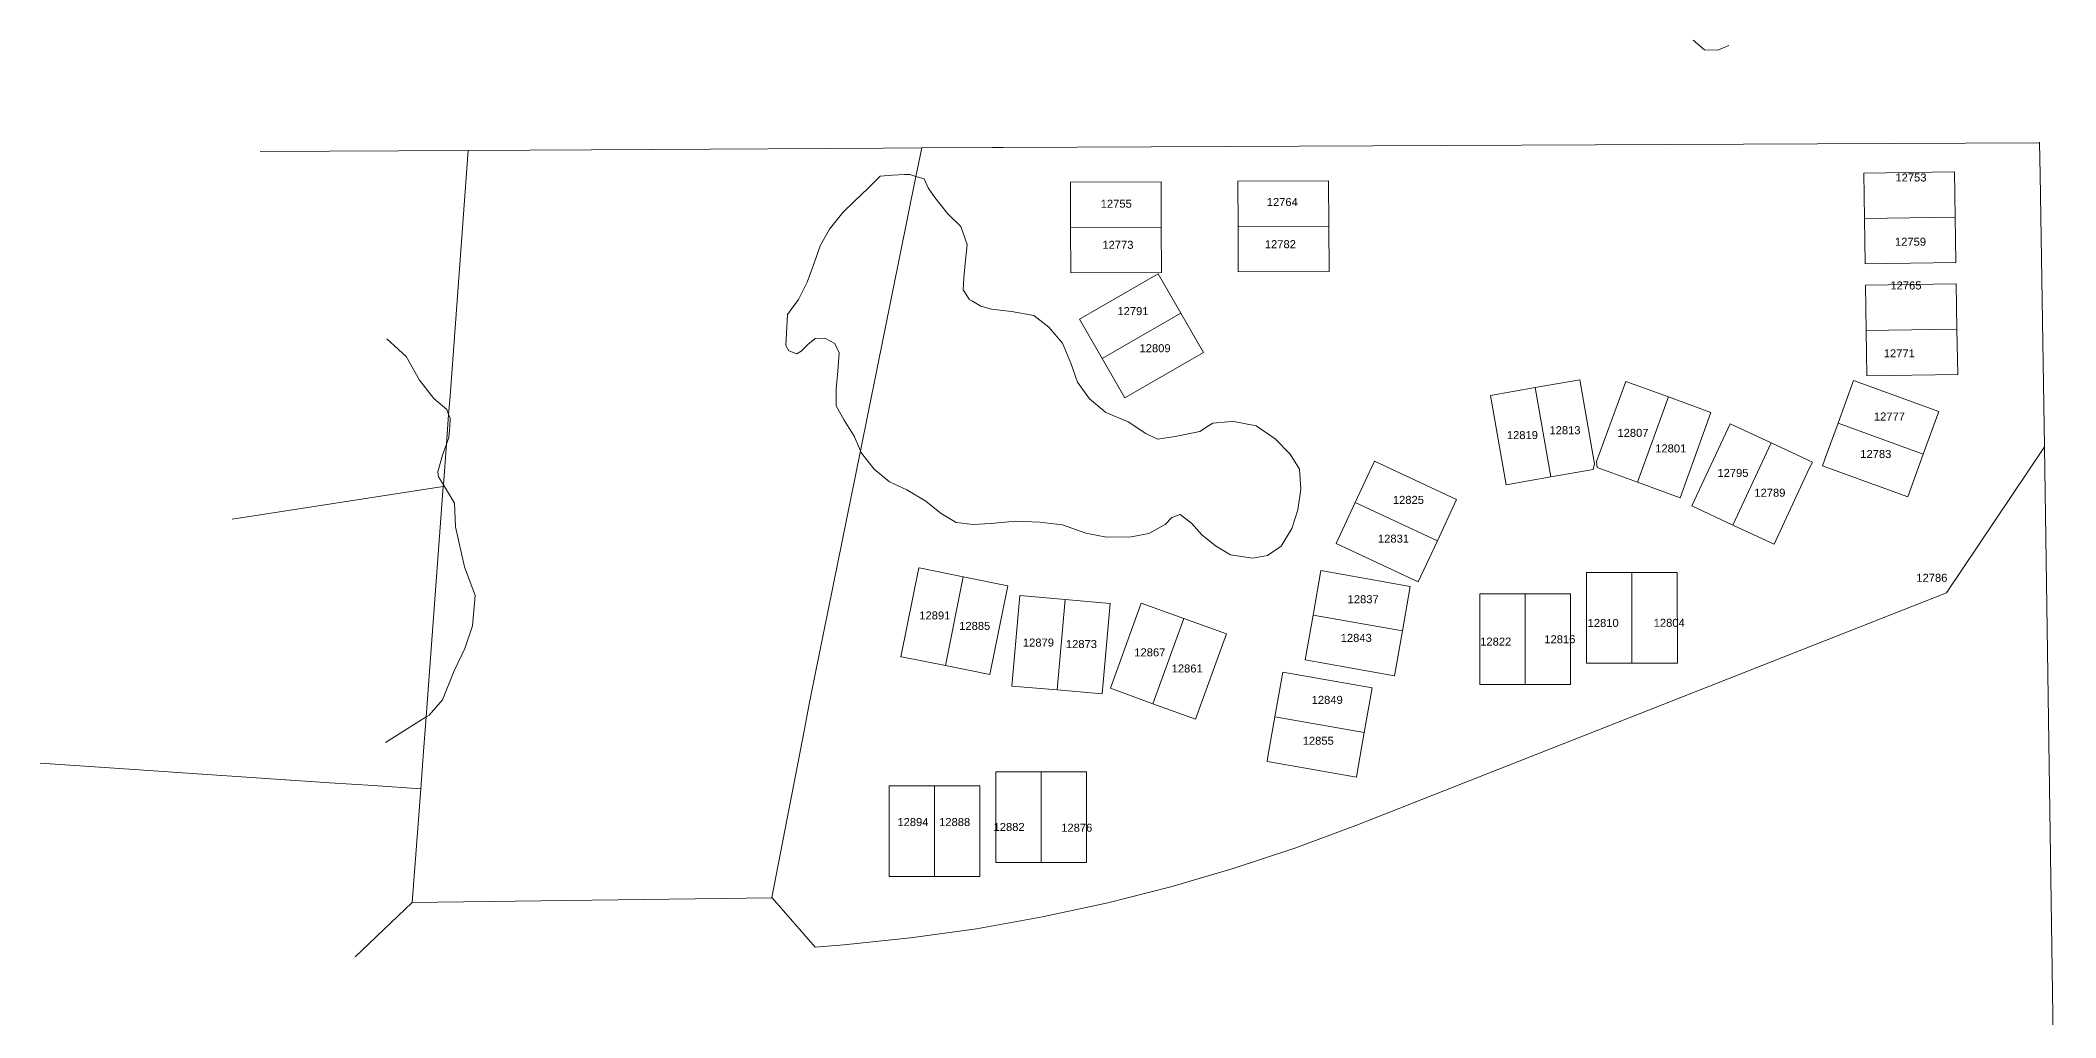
# Model space of a CAD drawing. Header units: feet. Extents: x 865220 to 2843873, y -2240498 to 972474.
# Drawn here: x 2833924 to 2835813, y 971552 to 972467 of the extents above; entities that cross this region are included whole.
import ezdxf
from ezdxf.enums import TextEntityAlignment as Align

# ---------------------------------------------------------------- set-up
doc = ezdxf.new("R2010")
doc.units = ezdxf.units.FT
doc.header["$LTSCALE"] = 0.015
doc.header["$MEASUREMENT"] = 0
doc.layers.add('Dakota County Addresses', color=7, linetype='Continuous', lineweight=5)
doc.layers.add('Dakota County Parcels', color=7, linetype='Continuous', lineweight=5)
doc.styles.add('Dimensions 100', font='arial.ttf')

# ---------------------------------------------------------------- blocks, each defined once
blk = doc.blocks.new('ACMAP_ANN_TEMPLATE_Dakota County Addresses')
at = {"layer": 'Dakota County Addresses', "style": 'Dimensions 100'}
blk.add_attdef('DakotaCountyAddress', text='', height=50, dxfattribs=at).set_placement((0, 0), align=Align.CENTER)

msp = doc.modelspace()

# ---------------------------------------------------------------- linework, layer by layer
at = {"layer": 'Dakota County Parcels', "lineweight": 5}
for p, q in [((2835483.9, 972458.7), (2835473.4, 972467.5)), ((2835496.5, 972458.4), (2835483.9, 972458.7)), ((2835506.8, 972462.5), (2835496.5, 972458.4)), ((2835798, 972372), (2835798, 972371.5)), ((2834130.5, 972363.2), (2834325.4, 972364.3)), ((2834700.3, 972328.9), (2834711.4, 972340.3)), ((2834711.4, 972340.3), (2834723, 972341.1)), ((2834723, 972341.1), (2834734.2, 972341.7)), ((2834734.2, 972341.7), (2834739.3, 972341.9)), ((2834752.7, 972337.6), (2834756.4, 972329.3)), ((2834889.7, 972334.5), (2834974.7, 972335)), ((2834889.7, 972334.5), (2834889.9, 972292)), ((2834974.7, 972335), (2834974.9, 972292.5)), ((2835046.7, 972335.4), (2835131.6, 972335.9)), ((2835046.7, 972335.4), (2835046.9, 972292.9)), ((2835131.6, 972335.9), (2835131.9, 972293.4)), ((2835718.2, 972344.3), (2835633.3, 972342.9)), ((2835633.3, 972342.9), (2835633.9, 972300.5)), ((2835718.2, 972344.3), (2835718.9, 972301.8)), ((2834676.4, 972306), (2834687.9, 972317.1)), ((2834687.9, 972317.1), (2834700.3, 972328.9)), ((2834756.4, 972329.3), (2834762.6, 972320.3)), ((2834762.6, 972320.3), (2834774.7, 972305.2)), ((2834664.1, 972290.4), (2834676.4, 972306)), ((2834774.7, 972305.2), (2834787, 972293)), ((2835718.9, 972301.8), (2835633.9, 972300.5)), ((2835633.9, 972300.5), (2835634.6, 972258)), ((2835718.9, 972301.8), (2835719.6, 972259.3)), ((2834655.2, 972275), (2834664.1, 972290.4)), ((2834787, 972293), (2834792.9, 972276.2)), ((2834792.9, 972276.2), (2834791.6, 972261.4)), ((2834889.9, 972292), (2834974.9, 972292.5)), ((2834889.9, 972292), (2834890.1, 972249.6)), ((2834974.9, 972292.5), (2834975.1, 972250)), ((2835046.9, 972292.9), (2835131.9, 972293.4)), ((2835046.9, 972292.9), (2835047.1, 972250.4)), ((2835131.9, 972293.4), (2835132.1, 972250.9)), ((2834643.1, 972240.7), (2834650.1, 972259.6)), ((2834650.1, 972259.6), (2834655.2, 972275)), ((2834791.6, 972261.4), (2834789.8, 972245)), ((2835719.6, 972259.3), (2835634.6, 972258)), ((2834635, 972224.7), (2834643.1, 972240.7)), ((2834789.8, 972245), (2834789.4, 972233.4)), ((2834890.1, 972249.6), (2834975.1, 972250)), ((2834898.3, 972206.1), (2834971.9, 972248.6)), ((2834971.9, 972248.6), (2834993.2, 972211.8)), ((2835047.1, 972250.4), (2835132.1, 972250.9)), ((2835634.9, 972238), (2835719.9, 972239.3)), ((2835634.9, 972238), (2835635.5, 972195.5)), ((2835719.9, 972239.3), (2835720.5, 972196.8)), ((2834624.8, 972210.5), (2834635, 972224.7)), ((2834623, 972181.4), (2834624.8, 972210.5)), ((2834805.7, 972218.5), (2834815.7, 972215.6)), ((2834815.7, 972215.6), (2834834.6, 972213.3)), ((2834834.6, 972213.3), (2834855.5, 972209.7)), ((2834855.5, 972209.7), (2834869.6, 972198.8)), ((2834898.3, 972206.1), (2834919.6, 972169.3)), ((2834919.6, 972169.3), (2834993.2, 972211.8)), ((2834993.2, 972211.8), (2835014.4, 972175)), ((2834249.1, 972187.8), (2834267.2, 972171.3)), ((2834625.8, 972176.5), (2834623, 972181.4)), ((2834643.7, 972182.4), (2834637.6, 972176.2)), ((2834650.6, 972188), (2834643.7, 972182.4)), ((2834659.7, 972188.4), (2834650.6, 972188)), ((2834669, 972183.3), (2834659.7, 972188.4)), ((2834673.1, 972174.7), (2834669, 972183.3)), ((2834869.6, 972198.8), (2834882.2, 972183.7)), ((2834882.2, 972183.7), (2834890.2, 972165.1)), ((2835635.5, 972195.5), (2835720.5, 972196.8)), ((2835635.5, 972195.5), (2835636.2, 972153)), ((2835720.5, 972196.8), (2835721.2, 972154.3)), ((2834267.2, 972171.3), (2834279.9, 972149)), ((2834633.4, 972173.7), (2834625.8, 972176.5)), ((2834637.6, 972176.2), (2834633.4, 972173.7)), ((2834671.7, 972157.4), (2834673.1, 972174.7)), ((2834890.2, 972165.1), (2834896.4, 972147.3)), ((2834919.6, 972169.3), (2834940.9, 972132.5)), ((2834940.9, 972132.5), (2835014.4, 972175)), ((2834279.9, 972149), (2834293.1, 972131.8)), ((2834670.4, 972140.5), (2834671.7, 972157.4)), ((2834896.4, 972147.3), (2834907.6, 972131.6)), ((2835367.1, 972149.4), (2835325.3, 972142)), ((2835367.1, 972149.4), (2835381, 972070.6)), ((2835410.2, 972147.8), (2835382.8, 972072.7)), ((2835450.1, 972133.3), (2835410.2, 972147.8)), ((2835623.6, 972148.6), (2835609.1, 972108.7)), ((2835623.6, 972148.6), (2835703.5, 972119.6)), ((2835636.2, 972153), (2835721.2, 972154.3)), ((2834293.1, 972131.8), (2834305.4, 972121.6)), ((2834670.3, 972125), (2834670.4, 972140.5)), ((2834677.8, 972111.5), (2834670.3, 972125)), ((2834907.6, 972131.6), (2834923, 972118.8)), ((2835325.3, 972142), (2835283.4, 972134.6)), ((2835283.4, 972134.6), (2835298.2, 972050.9)), ((2835325.3, 972142), (2835340.1, 972058.3)), ((2835450.1, 972133.3), (2835421.1, 972053.4)), ((2835490, 972118.8), (2835450.1, 972133.3)), ((2834308.3, 972105.5), (2834307.2, 972095.2)), ((2834308.4, 972113.5), (2834308.3, 972105.5)), ((2834687, 972096.4), (2834677.8, 972111.5)), ((2834923, 972118.8), (2834943.8, 972110)), ((2834943.8, 972110), (2834960.4, 972099.1)), ((2835042.9, 972110.3), (2835063.9, 972106.1)), ((2835063.9, 972106.1), (2835081.7, 972094)), ((2835490, 972118.8), (2835461, 972038.9)), ((2835507.9, 972108.2), (2835472, 972031.2)), ((2835546.4, 972090.3), (2835507.9, 972108.2)), ((2835689, 972079.6), (2835609.1, 972108.7)), ((2835703.5, 972119.6), (2835689, 972079.6)), ((2834960.4, 972099.1), (2834971.4, 972093.6)), ((2834971.4, 972093.6), (2834987.9, 972096.3)), ((2834987.9, 972096.3), (2835011.1, 972101)), ((2835081.7, 972094), (2835095.6, 972079.8)), ((2835546.4, 972090.3), (2835510.5, 972013.2)), ((2835710.6, 971949.7), (2835802.4, 972086.6)), ((2835813, 971386.2), (2835802.4, 972086.6)), ((2834301.4, 972078.8), (2834297.1, 972063.1)), ((2834705.8, 972065.5), (2834693.9, 972080.7)), ((2835095.6, 972079.8), (2835104.5, 972065.7)), ((2835156.7, 972034.5), (2835174.6, 972073.1)), ((2835251.7, 972037.2), (2835174.6, 972073.1)), ((2835381, 972070.6), (2835379.5, 972065.3)), ((2835382.8, 972072.7), (2835383.5, 972067.1)), ((2835689, 972079.6), (2835674.4, 972039.7)), ((2834104.4, 972018.7), (2834302.1, 972049.3)), ((2834297.1, 972063.1), (2834297.6, 972058.5)), ((2834720.3, 972053.8), (2834705.8, 972065.5)), ((2834736.5, 972046.4), (2834720.3, 972053.8)), ((2835104.5, 972065.7), (2835105.6, 972046.9)), ((2835298.2, 972050.9), (2835340.1, 972058.3)), ((2835340.1, 972058.3), (2835379.5, 972065.3)), ((2835421.1, 972053.4), (2835383.5, 972067.1)), ((2835461, 972038.9), (2835421.1, 972053.4)), ((2834312.7, 972033.9), (2834313.5, 972011.6)), ((2834754.3, 972035.6), (2834736.5, 972046.4)), ((2835105.6, 972046.9), (2835102.9, 972027.5)), ((2835138.7, 971996), (2835156.7, 972034.5)), ((2835233.7, 971998.6), (2835156.7, 972034.5)), ((2835233.7, 971998.6), (2835251.7, 972037.2)), ((2835510.5, 972013.2), (2835472, 972031.2)), ((2834313.5, 972011.6), (2834322.1, 971974.2)), ((2834782.8, 972015.8), (2834768.6, 972024)), ((2834798.6, 972013.9), (2834782.8, 972015.8)), ((2834815.2, 972014.8), (2834798.6, 972013.9)), ((2834838.5, 972017), (2834815.2, 972014.8)), ((2834861.1, 972016.1), (2834838.5, 972017)), ((2834882.5, 972013.5), (2834861.1, 972016.1)), ((2834904.1, 972005.6), (2834882.5, 972013.5)), ((2834978.4, 972013.7), (2834963.2, 972005.2)), ((2834984.8, 972020.3), (2834978.4, 972013.7)), ((2834992.7, 972023), (2834984.8, 972020.3)), ((2835003.2, 972014.9), (2834992.7, 972023)), ((2835012.9, 972004.2), (2835003.2, 972014.9)), ((2835102.9, 972027.5), (2835097.2, 972010.1)), ((2835549.1, 971995.3), (2835510.5, 972013.2)), ((2834923.7, 972001.9), (2834904.1, 972005.6)), ((2834946.6, 972002.1), (2834923.7, 972001.9)), ((2834963.2, 972005.2), (2834946.6, 972002.1)), ((2835025.8, 971993.7), (2835012.9, 972004.2)), ((2835039.9, 971985.2), (2835025.8, 971993.7)), ((2835087.1, 971993.6), (2835074.5, 971984.6)), ((2835097.2, 972010.1), (2835087.1, 971993.6)), ((2835215.7, 971960.1), (2835138.7, 971996)), ((2835215.7, 971960.1), (2835233.7, 971998.6)), ((2834322.1, 971974.2), (2834332, 971947.3)), ((2834747.8, 971973.2), (2834730.9, 971889.9)), ((2835060.8, 971982.2), (2835039.9, 971985.2)), ((2835074.5, 971984.6), (2835060.8, 971982.2)), ((2834789.4, 971964.8), (2834772.6, 971881.5)), ((2834831.1, 971956.4), (2834789.4, 971964.8)), ((2834831.1, 971956.4), (2834814.2, 971873.1)), ((2835117.1, 971928.7), (2835124.5, 971970.6)), ((2835124.5, 971970.6), (2835208.2, 971955.8)), ((2835200.9, 971914), (2835208.2, 971955.8)), ((2835373.5, 971968.8), (2835416, 971968.8)), ((2835373.5, 971968.8), (2835373.5, 971883.8)), ((2835416, 971968.8), (2835416, 971883.8)), ((2835416, 971968.8), (2835458.4, 971968.8)), ((2835458.4, 971968.8), (2835458.5, 971883.8)), ((2834332, 971947.3), (2834329.6, 971918.7)), ((2834842.4, 971947.1), (2834835, 971862.4)), ((2834884.7, 971943.4), (2834842.4, 971947.1)), ((2834884.7, 971943.4), (2834877.3, 971858.7)), ((2834927, 971939.7), (2834884.7, 971943.4)), ((2834927, 971939.7), (2834919.6, 971855)), ((2834927.2, 971860.3), (2834956.2, 971940.2)), ((2834956.2, 971940.2), (2834996.2, 971925.7)), ((2835157.2, 971731.8), (2835710.6, 971949.7)), ((2835316, 971948.8), (2835316, 971863.8)), ((2835316, 971948.8), (2835358.5, 971948.8)), ((2835358.5, 971948.8), (2835358.5, 971863.8)), ((2834329.6, 971918.7), (2834322.2, 971897.7)), ((2834967.1, 971845.8), (2834996.2, 971925.7)), ((2834996.2, 971925.7), (2835036.1, 971911.2)), ((2835109.8, 971886.9), (2835117.1, 971928.7)), ((2835117.1, 971928.7), (2835200.9, 971914)), ((2834322.2, 971897.7), (2834312.2, 971876.5)), ((2835007.1, 971831.3), (2835036.1, 971911.2)), ((2835193.5, 971872.1), (2835200.9, 971914)), ((2834772.6, 971881.5), (2834814.2, 971873.1)), ((2835109.8, 971886.9), (2835193.5, 971872.1)), ((2835373.5, 971883.8), (2835416, 971883.8)), ((2835416, 971883.8), (2835458.5, 971883.8)), ((2834312.2, 971876.5), (2834301.4, 971849.6)), ((2834835, 971862.4), (2834877.3, 971858.7)), ((2834927.2, 971860.3), (2834967.1, 971845.8)), ((2835088.8, 971875.4), (2835081.4, 971833.5)), ((2835088.8, 971875.4), (2835172.5, 971860.6)), ((2835165.1, 971818.8), (2835172.5, 971860.6)), ((2835273.5, 971863.8), (2835316, 971863.8)), ((2835316, 971863.8), (2835358.5, 971863.8)), ((2834301.4, 971849.6), (2834288.9, 971835.2)), ((2834877.3, 971858.7), (2834919.6, 971855)), ((2834967.1, 971845.8), (2835007.1, 971831.3)), ((2834268.2, 971822.3), (2834248, 971809.4)), ((2835081.4, 971833.5), (2835165.1, 971818.8)), ((2834273.1, 971659.5), (2834281, 971766.1)), ((2834719.8, 971684), (2834719.8, 971769)), ((2834762.3, 971769), (2834719.8, 971769)), ((2834762.3, 971684), (2834762.3, 971769)), ((2834804.8, 971769), (2834762.3, 971769)), ((2834804.8, 971684), (2834804.8, 971769)), ((2834819.8, 971782), (2834862.3, 971782)), ((2834819.8, 971782), (2834819.8, 971697)), ((2834862.3, 971782), (2834862.3, 971697)), ((2834862.3, 971782), (2834904.8, 971782)), ((2834904.8, 971782), (2834904.8, 971697)), ((2834862.3, 971697), (2834819.8, 971697)), ((2834904.8, 971697), (2834862.3, 971697)), ((2834719.8, 971684), (2834762.3, 971684)), ((2834762.3, 971684), (2834804.8, 971684)), ((2834219.4, 971608.8), (2834273.1, 971659.5)), ((2834610.2, 971663.8), (2834273.1, 971659.5))]:
    msp.add_line(p, q, dxfattribs=at)
for points in [[(2834750.4, 972366.7), (2834816.8, 972367), (2834826.8, 972367), (2835798, 972371.5)], [(2835798, 972371.5), (2835798.4, 972341.6), (2835802.4, 972086.6)], [(2834302.1, 972049.3), (2834302.2, 972051), (2834305, 972089), (2834307.1, 972117), (2834308.4, 972134.1), (2834325.4, 972364.3)], [(2834325.4, 972364.3), (2834498.6, 972365.3), (2834714.7, 972366.5), (2834750.4, 972366.7)], [(2834650.3, 971871.9), (2834693, 972082.9), (2834745, 972340), (2834750.4, 972366.7)], [(2834739.3, 972341.9), (2834745, 972340), (2834752.7, 972337.6)], [(2834789.4, 972233.4), (2834789.8, 972232.8), (2834794.8, 972225), (2834795, 972224.7)], [(2834795, 972224.7), (2834798, 972223), (2834805.7, 972218.5)], [(2834305.4, 972121.6), (2834307.1, 972117), (2834308.4, 972113.5)], [(2835011.1, 972101), (2835020.2, 972106.8), (2835023.2, 972108.6)], [(2835023.2, 972108.6), (2835037.2, 972109.9), (2835042.9, 972110.3)], [(2835609.1, 972108.7), (2835598.1, 972078.4), (2835594.6, 972068.8)], [(2834307.2, 972095.2), (2834305, 972089), (2834301.4, 972078.8)], [(2834693.9, 972080.7), (2834693, 972082.9), (2834687, 972096.4)], [(2835585, 972072.3), (2835575.2, 972076.9), (2835546.4, 972090.3)], [(2835585, 972072.3), (2835582.1, 972066.2), (2835549.1, 971995.3)], [(2835594.6, 972068.8), (2835607.4, 972064.1), (2835674.4, 972039.7)], [(2834281, 971766.1), (2834283.6, 971801), (2834286, 971833.4), (2834302.1, 972049.3)], [(2834297.6, 972058.5), (2834302.2, 972051), (2834312.7, 972033.9)], [(2834768.6, 972024), (2834759.7, 972031.2), (2834754.3, 972035.6)], [(2834789.4, 971964.8), (2834748.1, 971973.2), (2834747.8, 971973.2)], [(2835273.5, 971948.8), (2835273.7, 971948.8), (2835316, 971948.8)], [(2835273.5, 971948.8), (2835273.5, 971948.3), (2835273.5, 971863.8)], [(2834730.9, 971889.9), (2834731.4, 971889.8), (2834772.6, 971881.5)], [(2834610.1, 971664.2), (2834640.6, 971822.1), (2834644.8, 971843.8), (2834650.3, 971871.9)], [(2834288.9, 971835.2), (2834286, 971833.4), (2834268.2, 971822.3)], [(2835081.4, 971833.5), (2835074.5, 971794.4), (2835074, 971791.7)], [(2835157.7, 971776.9), (2835158.5, 971781.2), (2835165.1, 971818.8)], [(2833924.5, 971790), (2834012.3, 971784.1), (2834062.5, 971780.8), (2834195.9, 971771.8), (2834236.4, 971769.1), (2834281, 971766.1)], [(2835074, 971791.7), (2835079.9, 971790.6), (2835152.5, 971777.8), (2835157.7, 971776.9)], [(2834650.5, 971617.8), (2834677.4, 971619.9), (2834739.8, 971626.3), (2834801.8, 971635), (2834863.5, 971646), (2834924.8, 971659.3), (2834983.8, 971674.3), (2835042.3, 971691.4), (2835100.1, 971710.6), (2835157.2, 971731.8)], [(2834610.1, 971664.2), (2834610.4, 971663.8), (2834650.5, 971617.8)]]:
    msp.add_lwpolyline(points, dxfattribs=at)

# ---------------------------------------------------------------- block references
at = {"layer": 'Dakota County Addresses', "lineweight": 5, "xscale": 0.15, "yscale": 0.15, "zscale": 0.15}
for p, values in [((2835677.4, 972335.2), {'DakotaCountyAddress': '12753'}), ((2834932.7, 972310.6), {'DakotaCountyAddress': '12755'}), ((2835088.3, 972312.2), {'DakotaCountyAddress': '12764'}), ((2834934.3, 972272.1), {'DakotaCountyAddress': '12773'}), ((2835086.5, 972272.7), {'DakotaCountyAddress': '12782'}), ((2835677, 972275), {'DakotaCountyAddress': '12759'}), ((2835672.7, 972234), {'DakotaCountyAddress': '12765'}), ((2834948.4, 972210), {'DakotaCountyAddress': '12791'}), ((2834969.1, 972175.2), {'DakotaCountyAddress': '12809'}), ((2835666.5, 972170.4), {'DakotaCountyAddress': '12771'}), ((2835353.2, 972098.4), {'DakotaCountyAddress': '12813'}), ((2835657.2, 972111.2), {'DakotaCountyAddress': '12777'}), ((2835313.3, 972093.8), {'DakotaCountyAddress': '12819'}), ((2835416.9, 972095.9), {'DakotaCountyAddress': '12807'}), ((2835452.3, 972081.3), {'DakotaCountyAddress': '12801'}), ((2835644.5, 972076.1), {'DakotaCountyAddress': '12783'}), ((2835510.6, 972058.4), {'DakotaCountyAddress': '12795'}), ((2835206.5, 972033.1), {'DakotaCountyAddress': '12825'}), ((2835545.2, 972039.8), {'DakotaCountyAddress': '12789'}), ((2835192.5, 971996.8), {'DakotaCountyAddress': '12831'}), ((2835697, 971960.1), {'DakotaCountyAddress': '12786'}), ((2835164.1, 971940), {'DakotaCountyAddress': '12837'}), ((2834762.7, 971924.8), {'DakotaCountyAddress': '12891'}), ((2834800.1, 971915), {'DakotaCountyAddress': '12885'}), ((2835389, 971917.8), {'DakotaCountyAddress': '12810'}), ((2835450.9, 971917.9), {'DakotaCountyAddress': '12804'}), ((2834859.8, 971899.4), {'DakotaCountyAddress': '12879'}), ((2834900.1, 971898), {'DakotaCountyAddress': '12873'}), ((2834964.2, 971890.2), {'DakotaCountyAddress': '12867'}), ((2835157.6, 971903.8), {'DakotaCountyAddress': '12843'}), ((2835288.3, 971900.3), {'DakotaCountyAddress': '12822'}), ((2835348.4, 971902.5), {'DakotaCountyAddress': '12816'}), ((2834999.2, 971875.1), {'DakotaCountyAddress': '12861'}), ((2835130.4, 971845.7), {'DakotaCountyAddress': '12849'}), ((2835122, 971807.4), {'DakotaCountyAddress': '12855'}), ((2834742.2, 971731.2), {'DakotaCountyAddress': '12894'}), ((2834781.3, 971731.2), {'DakotaCountyAddress': '12888'}), ((2834832.3, 971726.6), {'DakotaCountyAddress': '12882'}), ((2834895.7, 971725.9), {'DakotaCountyAddress': '12876'})]:
    msp.add_blockref('ACMAP_ANN_TEMPLATE_Dakota County Addresses', p, dxfattribs=at).add_auto_attribs(values)

doc.saveas('drawing.dxf')
